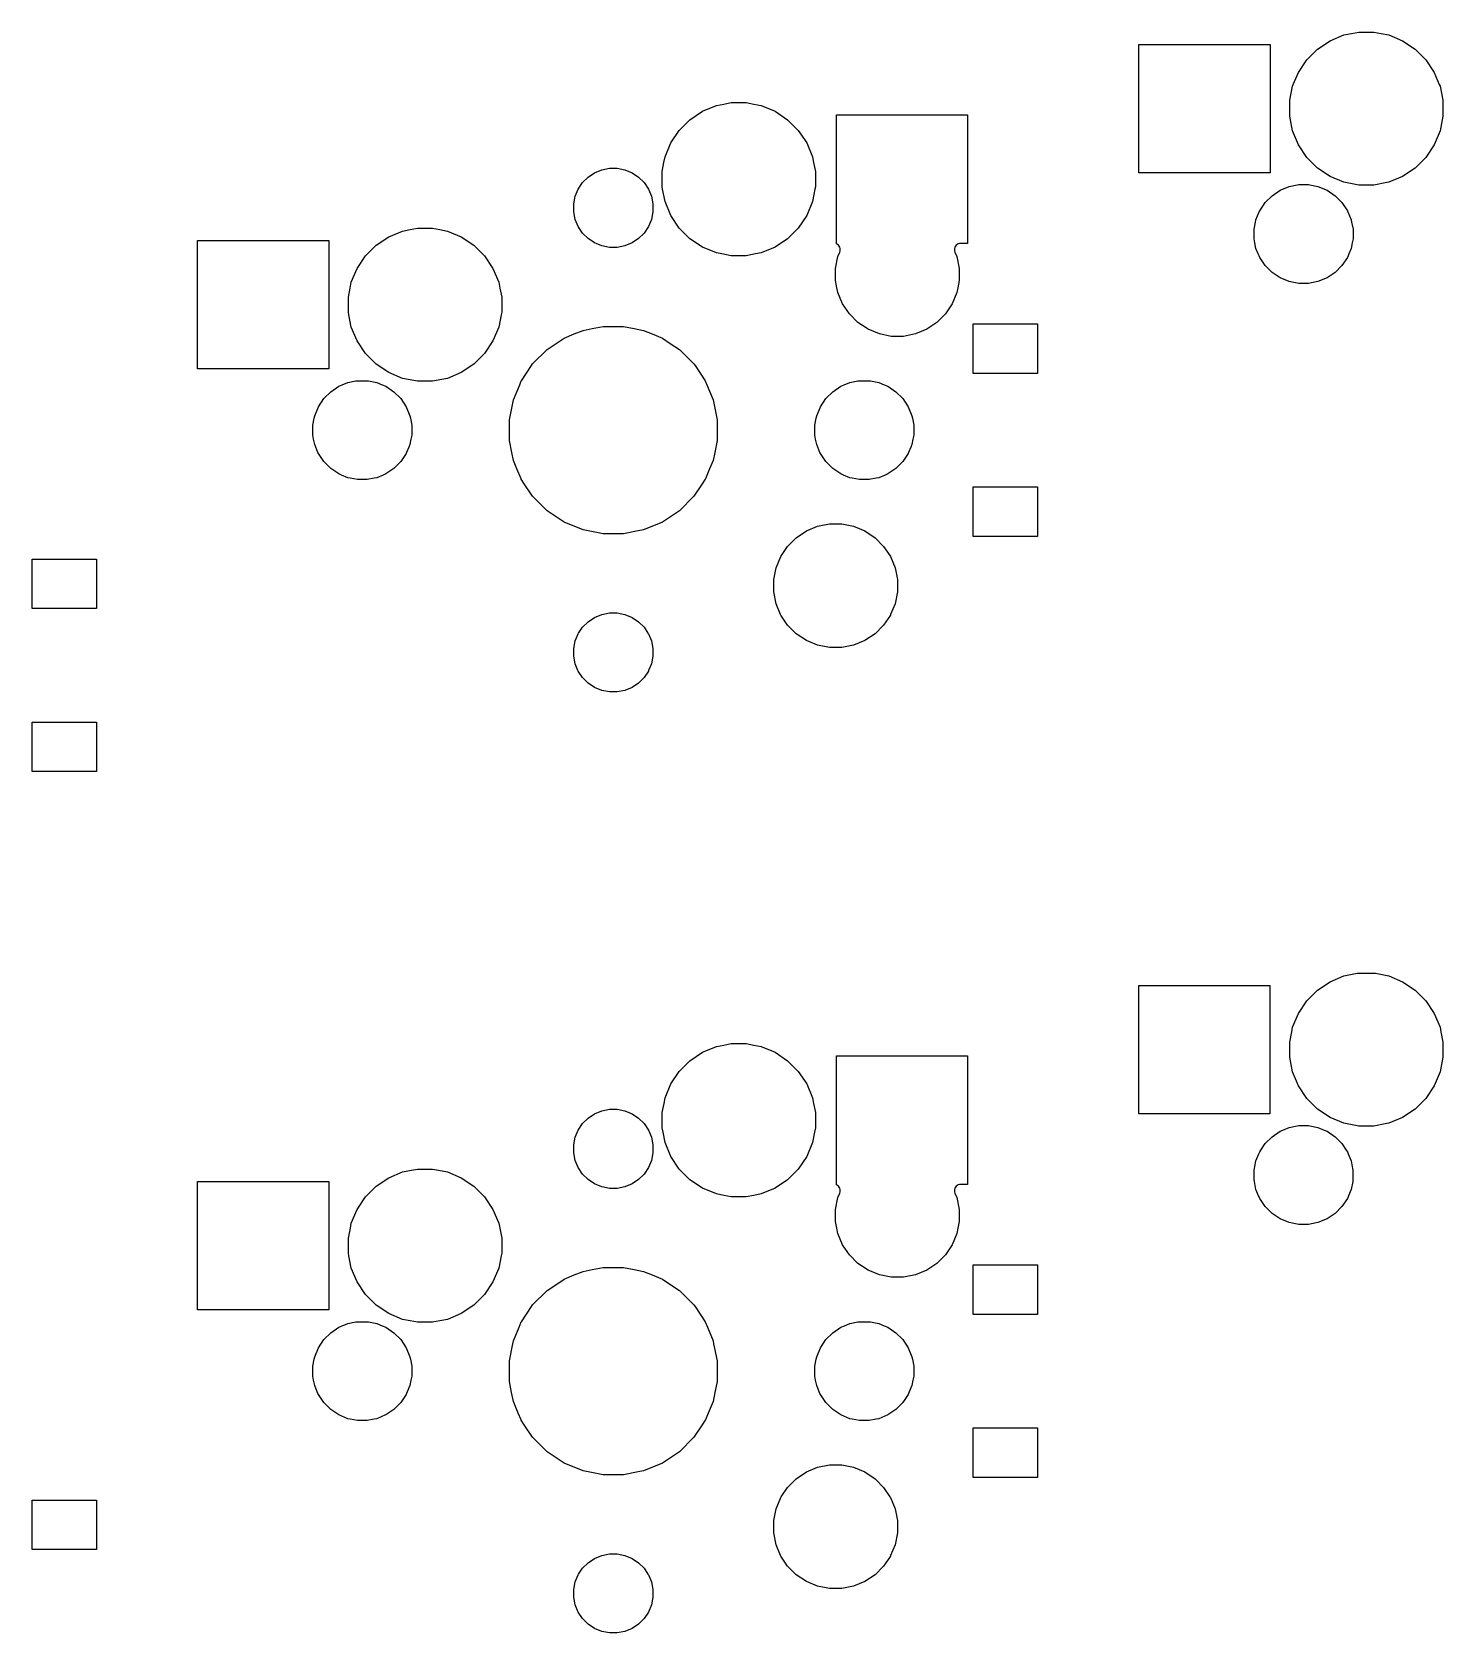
# Model space of a CAD drawing. Extents: x 52 to 337, y -159 to -34.
# Drawn here: x 231.12 to 259.68, y -70.39 to -37.98 of the extents above; entities that cross this region are included whole.
import ezdxf

# ---------------------------------------------------------------- set-up
doc = ezdxf.new("R2010")
doc.units = 0
doc.layers.add('BLACK', color=7, linetype='CONTINUOUS')

msp = doc.modelspace()

# ---------------------------------------------------------------- linework, layer by layer
at = {"layer": 'BLACK', "linetype": 'CONTINUOUS'}
for p, q in [((253.527, -40.8297), (253.527, -38.2278)), ((253.527, -38.2278), (256.179, -38.2278)), ((256.179, -38.2278), (256.179, -40.8297)), ((257.139, -38.324), (257.393, -38.1543)), ((257.393, -38.1543), (257.675, -38.0374)), ((257.675, -38.0374), (257.825, -38.0076)), ((257.825, -38.0076), (257.975, -37.9778)), ((257.975, -37.9778), (258.28, -37.9778)), ((258.28, -37.9778), (258.43, -38.0076)), ((258.43, -38.0076), (258.58, -38.0374)), ((258.58, -38.0374), (258.862, -38.1543)), ((258.862, -38.1543), (259.116, -38.324)), ((256.753, -38.7941), (256.923, -38.54)), ((256.923, -38.54), (257.139, -38.324)), ((259.116, -38.324), (259.332, -38.54)), ((259.332, -38.54), (259.502, -38.7941)), ((256.65, -39.042), (256.753, -38.7941)), ((259.502, -38.7941), (259.605, -39.042)), ((256.58, -39.3595), (256.636, -39.0763)), ((256.636, -39.0763), (256.65, -39.042)), ((259.605, -39.042), (259.619, -39.0763)), ((259.619, -39.0763), (259.675, -39.3595)), ((244.693, -39.583), (244.975, -39.4661)), ((244.975, -39.4661), (245.125, -39.4363)), ((245.125, -39.4363), (245.275, -39.4065)), ((245.275, -39.4065), (245.58, -39.4065)), ((245.58, -39.4065), (245.73, -39.4363)), ((245.73, -39.4363), (245.88, -39.4661)), ((245.88, -39.4661), (246.162, -39.583)), ((256.577, -39.376), (256.58, -39.3595)), ((256.577, -39.6815), (256.577, -39.376)), ((259.675, -39.3595), (259.679, -39.376)), ((259.679, -39.376), (259.679, -39.6815)), ((244.223, -39.9688), (244.439, -39.7528)), ((244.439, -39.7528), (244.693, -39.583)), ((246.162, -39.583), (246.416, -39.7528)), ((246.416, -39.7528), (246.632, -39.9688)), ((247.403, -42.2676), (247.403, -39.6565)), ((247.403, -39.6565), (250.055, -39.6565)), ((250.055, -39.6565), (250.055, -42.2585)), ((256.636, -39.9812), (256.577, -39.6815)), ((259.679, -39.6815), (259.619, -39.9812)), ((244.053, -40.2228), (244.223, -39.9688)), ((246.632, -39.9688), (246.802, -40.2228)), ((256.753, -40.2634), (256.636, -39.9812)), ((259.619, -39.9812), (259.502, -40.2634)), ((243.913, -40.6205), (243.936, -40.5051)), ((243.936, -40.5051), (244.053, -40.2228)), ((246.802, -40.2228), (246.919, -40.5051)), ((246.919, -40.5051), (246.942, -40.6205)), ((256.923, -40.5175), (256.753, -40.2634)), ((259.502, -40.2634), (259.332, -40.5175)), ((242.377, -40.9153), (242.508, -40.8277)), ((242.508, -40.8277), (242.654, -40.7673)), ((242.508, -40.8277), (242.508, -40.8277)), ((242.654, -40.7673), (242.809, -40.7365)), ((242.809, -40.7365), (242.966, -40.7365)), ((242.966, -40.7365), (243.121, -40.7673)), ((243.121, -40.7673), (243.267, -40.8277)), ((243.267, -40.8277), (243.267, -40.8277)), ((243.267, -40.8277), (243.398, -40.9153)), ((243.876, -40.8047), (243.913, -40.6205)), ((243.876, -41.1103), (243.876, -40.8047)), ((246.942, -40.6205), (246.978, -40.8047)), ((246.978, -40.8047), (246.978, -41.1103)), ((256.179, -40.8297), (253.527, -40.8297)), ((257.139, -40.7335), (256.923, -40.5175)), ((257.393, -40.9032), (257.139, -40.7335)), ((259.116, -40.7335), (258.862, -40.9032)), ((259.332, -40.5175), (259.116, -40.7335)), ((242.117, -41.3039), (242.178, -41.1581)), ((242.178, -41.1581), (242.265, -41.0269)), ((242.178, -41.1581), (242.178, -41.1581)), ((242.265, -41.0269), (242.377, -40.9153)), ((243.398, -40.9153), (243.51, -41.0269)), ((243.51, -41.0269), (243.597, -41.1581)), ((243.597, -41.1581), (243.597, -41.1581)), ((243.597, -41.1581), (243.658, -41.3039)), ((243.886, -41.1581), (243.876, -41.1103)), ((243.936, -41.4099), (243.886, -41.1581)), ((246.969, -41.1581), (246.919, -41.4099)), ((246.978, -41.1103), (246.969, -41.1581)), ((256.383, -41.1817), (256.566, -41.1062)), ((256.566, -41.1062), (256.73, -41.0736)), ((256.73, -41.0736), (256.759, -41.0677)), ((256.759, -41.0677), (256.956, -41.0677)), ((256.956, -41.0677), (256.985, -41.0736)), ((256.985, -41.0736), (257.149, -41.1062)), ((257.149, -41.1062), (257.332, -41.1817)), ((257.675, -41.0201), (257.393, -40.9032)), ((257.709, -41.0269), (257.675, -41.0201)), ((257.975, -41.0797), (257.709, -41.0269)), ((258.28, -41.0797), (257.975, -41.0797)), ((258.546, -41.0269), (258.28, -41.0797)), ((258.58, -41.0201), (258.546, -41.0269)), ((258.862, -40.9032), (258.58, -41.0201)), ((242.087, -41.4586), (242.117, -41.3039)), ((242.087, -41.6164), (242.087, -41.4586)), ((243.658, -41.3039), (243.688, -41.4586)), ((243.688, -41.4586), (243.688, -41.6164)), ((244.053, -41.6922), (243.936, -41.4099)), ((246.919, -41.4099), (246.802, -41.6922)), ((255.97, -41.5946), (256.08, -41.4306)), ((256.08, -41.4306), (256.219, -41.2912)), ((256.219, -41.2912), (256.383, -41.1817)), ((257.332, -41.1817), (257.496, -41.2912)), ((257.496, -41.2912), (257.635, -41.4306)), ((257.635, -41.4306), (257.745, -41.5946)), ((242.117, -41.7711), (242.087, -41.6164)), ((242.178, -41.9169), (242.117, -41.7711)), ((243.658, -41.7711), (243.597, -41.9169)), ((243.688, -41.6164), (243.658, -41.7711)), ((244.223, -41.9462), (244.053, -41.6922)), ((246.802, -41.6922), (246.632, -41.9462)), ((255.884, -41.8296), (255.895, -41.7768)), ((255.895, -41.7768), (255.961, -41.6164)), ((255.961, -41.6164), (255.97, -41.5946)), ((255.97, -41.5946), (255.97, -41.5946)), ((257.745, -41.5946), (257.745, -41.5946)), ((257.745, -41.5946), (257.754, -41.6164)), ((257.754, -41.6164), (257.82, -41.7768)), ((257.82, -41.7768), (257.831, -41.8296)), ((238.089, -42.2928), (238.343, -42.123)), ((238.343, -42.123), (238.625, -42.0061)), ((238.625, -42.0061), (238.775, -41.9763)), ((238.775, -41.9763), (238.925, -41.9465)), ((238.925, -41.9465), (239.23, -41.9465)), ((239.23, -41.9465), (239.38, -41.9763)), ((239.38, -41.9763), (239.53, -42.0061)), ((239.53, -42.0061), (239.812, -42.123)), ((239.812, -42.123), (240.066, -42.2928)), ((242.265, -42.0481), (242.178, -41.9169)), ((242.178, -41.9169), (242.178, -41.9169)), ((242.377, -42.1597), (242.265, -42.0481)), ((243.51, -42.0481), (243.398, -42.1597)), ((243.597, -41.9169), (243.51, -42.0481)), ((243.597, -41.9169), (243.597, -41.9169)), ((244.439, -42.1622), (244.223, -41.9462)), ((246.632, -41.9462), (246.416, -42.1622)), ((255.857, -41.9702), (255.884, -41.8296)), ((255.857, -42.1673), (255.857, -41.9702)), ((257.831, -41.8296), (257.859, -41.9702)), ((257.859, -41.9702), (257.859, -42.1673)), ((234.476, -44.7985), (234.476, -42.1965)), ((234.476, -42.1965), (237.129, -42.1965)), ((237.129, -42.1965), (237.129, -44.7985)), ((237.873, -42.5088), (238.089, -42.2928)), ((240.066, -42.2928), (240.282, -42.5088)), ((242.508, -42.2473), (242.377, -42.1597)), ((242.654, -42.3077), (242.508, -42.2473)), ((242.508, -42.2473), (242.508, -42.2473)), ((242.508, -42.2473), (242.508, -42.2473)), ((242.809, -42.3385), (242.654, -42.3077)), ((242.966, -42.3385), (242.809, -42.3385)), ((243.121, -42.3077), (242.966, -42.3385)), ((243.267, -42.2473), (243.121, -42.3077)), ((243.398, -42.1597), (243.267, -42.2473)), ((243.267, -42.2473), (243.267, -42.2473)), ((243.267, -42.2473), (243.267, -42.2473)), ((244.693, -42.332), (244.439, -42.1622)), ((244.975, -42.4489), (244.693, -42.332)), ((245.087, -42.4712), (244.975, -42.4489)), ((245.88, -42.4489), (245.768, -42.4712)), ((246.162, -42.332), (245.88, -42.4489)), ((246.416, -42.1622), (246.162, -42.332)), ((247.405, -42.268), (247.403, -42.2676)), ((247.426, -42.2796), (247.405, -42.268)), ((247.445, -42.2951), (247.426, -42.2796)), ((247.435, -42.5226), (247.472, -42.4313)), ((247.461, -42.3141), (247.445, -42.2951)), ((247.472, -42.3357), (247.461, -42.3141)), ((247.479, -42.3591), (247.472, -42.3357)), ((247.472, -42.4313), (247.479, -42.4079)), ((247.482, -42.3835), (247.479, -42.3591)), ((247.479, -42.4079), (247.482, -42.3835)), ((249.796, -42.3591), (249.793, -42.3835)), ((249.793, -42.3835), (249.796, -42.4079)), ((249.803, -42.3357), (249.796, -42.3591)), ((249.796, -42.4079), (249.803, -42.4313)), ((249.814, -42.3141), (249.803, -42.3357)), ((249.803, -42.4313), (249.84, -42.5226)), ((249.83, -42.2951), (249.814, -42.3141)), ((249.849, -42.2796), (249.83, -42.2951)), ((249.87, -42.268), (249.849, -42.2796)), ((249.894, -42.2609), (249.87, -42.268)), ((249.918, -42.2585), (249.894, -42.2609)), ((250.055, -42.2585), (249.918, -42.2585)), ((255.872, -42.2473), (255.857, -42.1673)), ((255.895, -42.3607), (255.872, -42.2473)), ((255.941, -42.4712), (255.895, -42.3607)), ((257.82, -42.3607), (257.774, -42.4712)), ((257.843, -42.2473), (257.82, -42.3607)), ((257.859, -42.1673), (257.843, -42.2473)), ((237.586, -43.0451), (237.703, -42.7628)), ((237.703, -42.7628), (237.873, -42.5088)), ((240.282, -42.5088), (240.452, -42.7628)), ((240.452, -42.7628), (240.569, -43.0451)), ((245.275, -42.5085), (245.087, -42.4712)), ((245.58, -42.5085), (245.275, -42.5085)), ((245.768, -42.4712), (245.58, -42.5085)), ((247.386, -42.7643), (247.435, -42.5226)), ((247.386, -43.0107), (247.386, -42.7643)), ((249.84, -42.5226), (249.888, -42.7643)), ((249.888, -42.7643), (249.888, -43.0107)), ((255.956, -42.5088), (255.941, -42.4712)), ((255.97, -42.5429), (255.956, -42.5088)), ((256.08, -42.7068), (255.97, -42.5429)), ((256.219, -42.8463), (256.08, -42.7068)), ((257.635, -42.7068), (257.496, -42.8463)), ((257.745, -42.5429), (257.635, -42.7068)), ((257.759, -42.5088), (257.745, -42.5429)), ((257.774, -42.4712), (257.759, -42.5088)), ((237.563, -43.1605), (237.586, -43.0451)), ((240.569, -43.0451), (240.592, -43.1605)), ((247.415, -43.1536), (247.386, -43.0107)), ((249.888, -43.0107), (249.86, -43.1536)), ((256.383, -42.9558), (256.219, -42.8463)), ((256.566, -43.0313), (256.383, -42.9558)), ((256.662, -43.0505), (256.566, -43.0313)), ((256.759, -43.0697), (256.662, -43.0505)), ((256.956, -43.0697), (256.759, -43.0697)), ((257.053, -43.0505), (256.956, -43.0697)), ((257.149, -43.0313), (257.053, -43.0505)), ((257.332, -42.9558), (257.149, -43.0313)), ((257.496, -42.8463), (257.332, -42.9558)), ((237.526, -43.3447), (237.563, -43.1605)), ((237.526, -43.6503), (237.526, -43.3447)), ((240.592, -43.1605), (240.629, -43.3447)), ((240.629, -43.3447), (240.629, -43.6503)), ((247.435, -43.2524), (247.415, -43.1536)), ((247.529, -43.4801), (247.435, -43.2524)), ((249.84, -43.2524), (249.746, -43.4801)), ((249.86, -43.1536), (249.84, -43.2524)), ((237.537, -43.7007), (237.526, -43.6503)), ((237.586, -43.9499), (237.537, -43.7007)), ((240.618, -43.7007), (240.569, -43.9499)), ((240.629, -43.6503), (240.618, -43.7007)), ((247.666, -43.685), (247.529, -43.4801)), ((247.84, -43.8592), (247.666, -43.685)), ((249.609, -43.685), (249.435, -43.8592)), ((249.746, -43.4801), (249.609, -43.685)), ((237.703, -44.2322), (237.586, -43.9499)), ((240.569, -43.9499), (240.452, -44.2322)), ((242.098, -44.0904), (242.275, -44.0172)), ((242.275, -44.0172), (242.463, -43.9797)), ((242.463, -43.9797), (242.681, -43.9365)), ((242.681, -43.9365), (243.094, -43.9365)), ((243.094, -43.9365), (243.312, -43.9797)), ((243.312, -43.9797), (243.5, -44.0172)), ((243.5, -44.0172), (243.677, -44.0904)), ((248.045, -43.9961), (247.84, -43.8592)), ((248.273, -44.0904), (248.045, -43.9961)), ((248.045, -43.9961), (248.045, -43.9961)), ((248.045, -43.9961), (248.045, -43.9961)), ((249.23, -43.9961), (249.002, -44.0904)), ((249.435, -43.8592), (249.23, -43.9961)), ((249.23, -43.9961), (249.23, -43.9961)), ((249.23, -43.9961), (249.23, -43.9961)), ((250.174, -44.8885), (250.174, -43.8865)), ((250.174, -43.8865), (251.476, -43.8865)), ((251.476, -43.8865), (251.476, -44.8885)), ((237.873, -44.4862), (237.703, -44.2322)), ((240.452, -44.2322), (240.282, -44.4862)), ((241.548, -44.4055), (241.735, -44.2807)), ((241.735, -44.2807), (241.892, -44.1756)), ((241.892, -44.1756), (242.098, -44.0904)), ((241.892, -44.1756), (241.892, -44.1756)), ((243.677, -44.0904), (243.883, -44.1756)), ((243.883, -44.1756), (243.883, -44.1756)), ((243.883, -44.1756), (244.04, -44.2807)), ((244.04, -44.2807), (244.227, -44.4055)), ((248.514, -44.1385), (248.273, -44.0904)), ((248.761, -44.1385), (248.514, -44.1385)), ((249.002, -44.0904), (248.761, -44.1385)), ((238.089, -44.7022), (237.873, -44.4862)), ((238.343, -44.872), (238.089, -44.7022)), ((240.066, -44.7022), (239.812, -44.872)), ((240.282, -44.4862), (240.066, -44.7022)), ((241.233, -44.7313), (241.256, -44.6982)), ((241.256, -44.6982), (241.548, -44.4055)), ((244.227, -44.4055), (244.519, -44.6982)), ((244.519, -44.6982), (244.542, -44.7313)), ((237.129, -44.7985), (234.476, -44.7985)), ((237.516, -45.075), (237.68, -45.0423)), ((237.68, -45.0423), (237.709, -45.0365)), ((237.709, -45.0365), (237.906, -45.0365)), ((237.906, -45.0365), (237.935, -45.0423)), ((237.935, -45.0423), (238.099, -45.075)), ((238.625, -44.9889), (238.343, -44.872)), ((238.737, -45.0112), (238.625, -44.9889)), ((238.925, -45.0485), (238.737, -45.0112)), ((239.23, -45.0485), (238.925, -45.0485)), ((239.418, -45.0112), (239.23, -45.0485)), ((239.53, -44.9889), (239.418, -45.0112)), ((239.812, -44.872), (239.53, -44.9889)), ((240.993, -45.1212), (241.026, -45.0423)), ((241.026, -45.0423), (241.029, -45.0365)), ((241.029, -45.0365), (241.233, -44.7313)), ((244.542, -44.7313), (244.746, -45.0365)), ((244.746, -45.0365), (244.749, -45.0423)), ((244.749, -45.0423), (244.782, -45.1212)), ((247.676, -45.075), (247.84, -45.0423)), ((247.84, -45.0423), (247.869, -45.0365)), ((247.869, -45.0365), (248.066, -45.0365)), ((248.066, -45.0365), (248.095, -45.0423)), ((248.095, -45.0423), (248.259, -45.075)), ((251.476, -44.8885), (250.174, -44.8885)), ((237.03, -45.3994), (237.169, -45.26)), ((237.169, -45.26), (237.333, -45.1504)), ((237.333, -45.1504), (237.403, -45.1215)), ((237.333, -45.1504), (237.333, -45.1504)), ((237.403, -45.1215), (237.516, -45.075)), ((238.099, -45.075), (238.212, -45.1215)), ((238.212, -45.1215), (238.282, -45.1504)), ((238.282, -45.1504), (238.282, -45.1504)), ((238.282, -45.1504), (238.446, -45.26)), ((238.446, -45.26), (238.585, -45.3994)), ((240.867, -45.4247), (240.993, -45.1212)), ((244.782, -45.1212), (244.908, -45.4247)), ((247.19, -45.3994), (247.329, -45.26)), ((247.329, -45.26), (247.493, -45.1504)), ((247.493, -45.1504), (247.563, -45.1215)), ((247.493, -45.1504), (247.493, -45.1504)), ((247.563, -45.1215), (247.676, -45.075)), ((248.259, -45.075), (248.372, -45.1215)), ((248.372, -45.1215), (248.442, -45.1504)), ((248.442, -45.1504), (248.442, -45.1504)), ((248.442, -45.1504), (248.606, -45.26)), ((248.606, -45.26), (248.745, -45.3994)), ((236.845, -45.7455), (236.919, -45.5672)), ((236.919, -45.5672), (236.92, -45.5634)), ((236.92, -45.5633), (237.03, -45.3994)), ((236.92, -45.5634), (236.92, -45.5633)), ((238.585, -45.3994), (238.695, -45.5633)), ((238.695, -45.5633), (238.695, -45.5634)), ((238.695, -45.5634), (238.696, -45.5672)), ((238.696, -45.5672), (238.77, -45.7455)), ((240.786, -45.8306), (240.861, -45.4546)), ((240.861, -45.4546), (240.867, -45.4247)), ((244.908, -45.4247), (244.914, -45.4546)), ((244.914, -45.4546), (244.988, -45.8306)), ((247.005, -45.7455), (247.079, -45.5672)), ((247.079, -45.5672), (247.08, -45.5634)), ((247.08, -45.5633), (247.19, -45.3994)), ((247.08, -45.5634), (247.08, -45.5633)), ((248.745, -45.3994), (248.855, -45.5633)), ((248.855, -45.5633), (248.855, -45.5634)), ((248.855, -45.5634), (248.856, -45.5672)), ((248.856, -45.5672), (248.93, -45.7455)), ((236.806, -45.9389), (236.834, -45.7985)), ((236.806, -46.1361), (236.806, -45.9389)), ((236.834, -45.7985), (236.845, -45.7455)), ((238.77, -45.7455), (238.781, -45.7985)), ((238.781, -45.7985), (238.808, -45.9389)), ((238.808, -45.9389), (238.808, -46.1361)), ((240.786, -46.2444), (240.786, -45.8306)), ((244.988, -45.8306), (244.988, -46.2444)), ((246.966, -45.9389), (246.994, -45.7985)), ((246.966, -46.1361), (246.966, -45.9389)), ((246.994, -45.7985), (247.005, -45.7455)), ((248.93, -45.7455), (248.941, -45.7985)), ((248.941, -45.7985), (248.968, -45.9389)), ((248.968, -45.9389), (248.968, -46.1361)), ((236.823, -46.2201), (236.806, -46.1361)), ((236.845, -46.3295), (236.823, -46.2201)), ((236.865, -46.3789), (236.845, -46.3295)), ((238.77, -46.3295), (238.75, -46.3789)), ((238.792, -46.2201), (238.77, -46.3295)), ((238.808, -46.1361), (238.792, -46.2201)), ((240.835, -46.4899), (240.786, -46.2444)), ((244.988, -46.2444), (244.94, -46.4899)), ((246.983, -46.2201), (246.966, -46.1361)), ((247.005, -46.3295), (246.983, -46.2201)), ((247.025, -46.3789), (247.005, -46.3295)), ((248.93, -46.3295), (248.91, -46.3789)), ((248.952, -46.2201), (248.93, -46.3295)), ((248.968, -46.1361), (248.952, -46.2201)), ((236.911, -46.4899), (236.865, -46.3789)), ((236.92, -46.5117), (236.911, -46.4899)), ((237.03, -46.6756), (236.92, -46.5117)), ((238.695, -46.5117), (238.585, -46.6756)), ((238.704, -46.4899), (238.695, -46.5117)), ((238.75, -46.3789), (238.704, -46.4899)), ((240.867, -46.6503), (240.835, -46.4899)), ((240.938, -46.8207), (240.867, -46.6503)), ((244.908, -46.6503), (244.837, -46.8207)), ((244.94, -46.4899), (244.908, -46.6503)), ((247.071, -46.4899), (247.025, -46.3789)), ((247.08, -46.5117), (247.071, -46.4899)), ((247.19, -46.6756), (247.08, -46.5117)), ((248.855, -46.5117), (248.745, -46.6756)), ((248.864, -46.4899), (248.855, -46.5117)), ((248.91, -46.3789), (248.864, -46.4899)), ((237.169, -46.815), (237.03, -46.6756)), ((237.333, -46.9246), (237.169, -46.815)), ((237.387, -46.9467), (237.333, -46.9246)), ((237.333, -46.9246), (237.333, -46.9246)), ((237.333, -46.9246), (237.333, -46.9246)), ((237.516, -47), (237.387, -46.9467)), ((238.228, -46.9467), (238.099, -47)), ((238.282, -46.9246), (238.228, -46.9467)), ((238.446, -46.815), (238.282, -46.9246)), ((238.282, -46.9246), (238.282, -46.9246)), ((238.282, -46.9246), (238.282, -46.9246)), ((238.585, -46.6756), (238.446, -46.815)), ((241.021, -47.021), (240.938, -46.8207)), ((244.837, -46.8207), (244.754, -47.021)), ((247.329, -46.815), (247.19, -46.6756)), ((247.493, -46.9246), (247.329, -46.815)), ((247.547, -46.9467), (247.493, -46.9246)), ((247.493, -46.9246), (247.493, -46.9246)), ((247.493, -46.9246), (247.493, -46.9246)), ((247.676, -47), (247.547, -46.9467)), ((248.388, -46.9467), (248.259, -47)), ((248.442, -46.9246), (248.388, -46.9467)), ((248.606, -46.815), (248.442, -46.9246)), ((248.442, -46.9246), (248.442, -46.9246)), ((248.442, -46.9246), (248.442, -46.9246)), ((248.745, -46.6756), (248.606, -46.815)), ((237.565, -47.0098), (237.516, -47)), ((237.709, -47.0385), (237.565, -47.0098)), ((237.906, -47.0385), (237.709, -47.0385)), ((238.05, -47.0098), (237.906, -47.0385)), ((238.099, -47), (238.05, -47.0098)), ((241.026, -47.0327), (241.021, -47.021)), ((241.087, -47.1249), (241.026, -47.0327)), ((241.256, -47.3768), (241.087, -47.1249)), ((244.688, -47.1249), (244.519, -47.3768)), ((244.749, -47.0327), (244.688, -47.1249)), ((244.754, -47.021), (244.749, -47.0327)), ((247.725, -47.0098), (247.676, -47)), ((247.869, -47.0385), (247.725, -47.0098)), ((248.066, -47.0385), (247.869, -47.0385)), ((248.21, -47.0098), (248.066, -47.0385)), ((248.259, -47), (248.21, -47.0098)), ((250.174, -48.1885), (250.174, -47.1865)), ((250.174, -47.1865), (251.476, -47.1865)), ((251.476, -47.1865), (251.476, -48.1885)), ((241.548, -47.6695), (241.256, -47.3768)), ((244.519, -47.3768), (244.227, -47.6695)), ((241.609, -47.7099), (241.548, -47.6695)), ((241.892, -47.8994), (241.609, -47.7099)), ((242.275, -48.0578), (241.892, -47.8994)), ((243.883, -47.8994), (243.5, -48.0578)), ((244.166, -47.7099), (243.883, -47.8994)), ((244.227, -47.6695), (244.166, -47.7099)), ((247.023, -47.9846), (247.264, -47.9365)), ((247.264, -47.9365), (247.511, -47.9365)), ((247.511, -47.9365), (247.752, -47.9846)), ((242.381, -48.0789), (242.275, -48.0578)), ((242.681, -48.1385), (242.381, -48.0789)), ((243.094, -48.1385), (242.681, -48.1385)), ((243.394, -48.0789), (243.094, -48.1385)), ((243.5, -48.0578), (243.394, -48.0789)), ((246.416, -48.39), (246.59, -48.2158)), ((246.59, -48.2158), (246.795, -48.0789)), ((246.795, -48.0789), (247.023, -47.9846)), ((246.795, -48.0789), (246.795, -48.0789)), ((247.752, -47.9846), (247.98, -48.0789)), ((247.98, -48.0789), (247.98, -48.0789)), ((247.98, -48.0789), (248.185, -48.2158)), ((248.185, -48.2158), (248.359, -48.39)), ((251.476, -48.1885), (250.174, -48.1885)), ((246.185, -48.8226), (246.279, -48.5949)), ((246.279, -48.5949), (246.293, -48.5744)), ((246.293, -48.5744), (246.416, -48.39)), ((248.359, -48.39), (248.482, -48.5744)), ((248.482, -48.5744), (248.496, -48.5949)), ((248.496, -48.5949), (248.59, -48.8226)), ((231.124, -49.651), (231.124, -48.649)), ((231.124, -48.649), (232.426, -48.649)), ((232.426, -48.649), (232.426, -49.651)), ((246.136, -49.0643), (246.185, -48.8226)), ((248.59, -48.8226), (248.638, -49.0643)), ((246.136, -49.3107), (246.136, -49.0643)), ((248.638, -49.0643), (248.638, -49.3107)), ((246.185, -49.5524), (246.136, -49.3107)), ((246.274, -49.7673), (246.185, -49.5524)), ((248.59, -49.5524), (248.501, -49.7673)), ((248.638, -49.3107), (248.59, -49.5524)), ((232.426, -49.651), (231.124, -49.651)), ((242.377, -49.9153), (242.508, -49.8277)), ((242.508, -49.8277), (242.654, -49.7673)), ((242.508, -49.8277), (242.508, -49.8277)), ((242.654, -49.7673), (242.809, -49.7365)), ((242.809, -49.7365), (242.966, -49.7365)), ((242.966, -49.7365), (243.121, -49.7673)), ((243.121, -49.7673), (243.267, -49.8277)), ((243.267, -49.8277), (243.267, -49.8277)), ((243.267, -49.8277), (243.398, -49.9153)), ((246.279, -49.7801), (246.274, -49.7673)), ((246.416, -49.985), (246.279, -49.7801)), ((248.496, -49.7801), (248.359, -49.985)), ((248.501, -49.7673), (248.496, -49.7801)), ((242.117, -50.3039), (242.178, -50.1581)), ((242.178, -50.1581), (242.185, -50.1476)), ((242.185, -50.1476), (242.265, -50.0269)), ((242.265, -50.0269), (242.377, -49.9153)), ((243.398, -49.9153), (243.51, -50.0269)), ((243.51, -50.0269), (243.59, -50.1476)), ((243.59, -50.1476), (243.597, -50.1581)), ((243.597, -50.1581), (243.658, -50.3039)), ((246.59, -50.1592), (246.416, -49.985)), ((246.795, -50.2961), (246.59, -50.1592)), ((248.185, -50.1592), (247.98, -50.2961)), ((248.359, -49.985), (248.185, -50.1592)), ((242.087, -50.4586), (242.117, -50.3039)), ((242.087, -50.6164), (242.087, -50.4586)), ((243.658, -50.3039), (243.688, -50.4586)), ((243.688, -50.4586), (243.688, -50.6164)), ((247.023, -50.3904), (246.795, -50.2961)), ((246.795, -50.2961), (246.795, -50.2961)), ((246.795, -50.2961), (246.795, -50.2961)), ((247.264, -50.4385), (247.023, -50.3904)), ((247.511, -50.4385), (247.264, -50.4385)), ((247.752, -50.3904), (247.511, -50.4385)), ((247.98, -50.2961), (247.752, -50.3904)), ((247.98, -50.2961), (247.98, -50.2961)), ((247.98, -50.2961), (247.98, -50.2961)), ((242.117, -50.7711), (242.087, -50.6164)), ((242.172, -50.9028), (242.117, -50.7711)), ((243.658, -50.7711), (243.603, -50.9028)), ((243.688, -50.6164), (243.658, -50.7711)), ((242.178, -50.9169), (242.172, -50.9028)), ((242.265, -51.0481), (242.178, -50.9169)), ((242.377, -51.1597), (242.265, -51.0481)), ((242.508, -51.2473), (242.377, -51.1597)), ((243.398, -51.1597), (243.267, -51.2473)), ((243.51, -51.0481), (243.398, -51.1597)), ((243.597, -50.9169), (243.51, -51.0481)), ((243.603, -50.9028), (243.597, -50.9169)), ((242.654, -51.3077), (242.508, -51.2473)), ((242.508, -51.2473), (242.508, -51.2473)), ((242.508, -51.2473), (242.508, -51.2473)), ((242.809, -51.3385), (242.654, -51.3077)), ((242.966, -51.3385), (242.809, -51.3385)), ((243.121, -51.3077), (242.966, -51.3385)), ((243.267, -51.2473), (243.121, -51.3077)), ((243.267, -51.2473), (243.267, -51.2473)), ((243.267, -51.2473), (243.267, -51.2473)), ((231.124, -52.951), (231.124, -51.949)), ((231.124, -51.949), (232.426, -51.949)), ((232.426, -51.949), (232.426, -52.951)), ((232.426, -52.951), (231.124, -52.951)), ((257.675, -57.0874), (257.944, -57.0339)), ((257.944, -57.0339), (257.975, -57.0278)), ((257.975, -57.0278), (258.28, -57.0278)), ((258.28, -57.0278), (258.311, -57.0339)), ((258.311, -57.0339), (258.58, -57.0874)), ((253.526, -59.8798), (253.526, -57.2778)), ((253.526, -57.2778), (256.178, -57.2778)), ((256.178, -57.2778), (256.178, -59.8798)), ((257.139, -57.374), (257.393, -57.2043)), ((257.393, -57.2043), (257.675, -57.0874)), ((258.58, -57.0874), (258.862, -57.2043)), ((258.862, -57.2043), (259.116, -57.374)), ((256.753, -57.8441), (256.923, -57.59)), ((256.923, -57.59), (257.139, -57.374)), ((259.116, -57.374), (259.332, -57.59)), ((259.332, -57.59), (259.502, -57.8441)), ((256.636, -58.1263), (256.753, -57.8441)), ((259.502, -57.8441), (259.619, -58.1263)), ((256.577, -58.426), (256.618, -58.2162)), ((256.618, -58.2162), (256.636, -58.1263)), ((259.619, -58.1263), (259.637, -58.2162)), ((259.637, -58.2162), (259.678, -58.426)), ((244.439, -58.8028), (244.693, -58.633)), ((244.693, -58.633), (244.975, -58.5161)), ((244.975, -58.5161), (245.125, -58.4863)), ((245.125, -58.4863), (245.275, -58.4565)), ((245.275, -58.4565), (245.58, -58.4565)), ((245.58, -58.4565), (245.73, -58.4863)), ((245.73, -58.4863), (245.88, -58.5161)), ((245.88, -58.5161), (246.162, -58.633)), ((246.162, -58.633), (246.416, -58.8028)), ((256.577, -58.7315), (256.577, -58.426)), ((259.678, -58.426), (259.678, -58.7315)), ((244.223, -59.0188), (244.439, -58.8028)), ((246.416, -58.8028), (246.632, -59.0188)), ((247.403, -61.3176), (247.403, -58.7065)), ((247.403, -58.7065), (250.055, -58.7065)), ((250.055, -58.7065), (250.055, -61.3085)), ((256.591, -58.8028), (256.577, -58.7315)), ((256.636, -59.0312), (256.591, -58.8028)), ((259.664, -58.8028), (259.619, -59.0312)), ((259.678, -58.7315), (259.664, -58.8028)), ((243.936, -59.5551), (244.053, -59.2728)), ((244.053, -59.2728), (244.223, -59.0188)), ((246.632, -59.0188), (246.802, -59.2728)), ((246.802, -59.2728), (246.919, -59.5551)), ((256.753, -59.3134), (256.636, -59.0312)), ((259.619, -59.0312), (259.502, -59.3134)), ((243.914, -59.6684), (243.936, -59.5551)), ((246.919, -59.5551), (246.941, -59.6684)), ((256.923, -59.5675), (256.753, -59.3134)), ((257.139, -59.7835), (256.923, -59.5675)), ((259.332, -59.5675), (259.116, -59.7835)), ((259.502, -59.3134), (259.332, -59.5675)), ((242.377, -59.9653), (242.508, -59.8777)), ((242.508, -59.8777), (242.654, -59.8173)), ((242.508, -59.8777), (242.508, -59.8777)), ((242.654, -59.8173), (242.809, -59.7865)), ((242.809, -59.7865), (242.966, -59.7865)), ((242.966, -59.7865), (243.121, -59.8173)), ((243.121, -59.8173), (243.267, -59.8777)), ((243.267, -59.8777), (243.267, -59.8777)), ((243.267, -59.8777), (243.398, -59.9653)), ((243.876, -59.8547), (243.914, -59.6684)), ((243.876, -60.1603), (243.876, -59.8547)), ((246.941, -59.6684), (246.978, -59.8547)), ((246.978, -59.8547), (246.978, -60.1603)), ((256.178, -59.8798), (253.526, -59.8798)), ((257.393, -59.9532), (257.139, -59.7835)), ((257.675, -60.0701), (257.393, -59.9532)), ((258.862, -59.9532), (258.58, -60.0701)), ((259.116, -59.7835), (258.862, -59.9532)), ((242.117, -60.3539), (242.178, -60.2081)), ((242.178, -60.2081), (242.265, -60.0769)), ((242.178, -60.2081), (242.178, -60.2081)), ((242.265, -60.0769), (242.377, -59.9653)), ((243.398, -59.9653), (243.51, -60.0769)), ((243.51, -60.0769), (243.597, -60.2081)), ((243.597, -60.2081), (243.597, -60.2081)), ((243.597, -60.2081), (243.658, -60.3539)), ((243.895, -60.2512), (243.876, -60.1603)), ((243.936, -60.4599), (243.895, -60.2512)), ((246.96, -60.2512), (246.919, -60.4599)), ((246.978, -60.1603), (246.96, -60.2512)), ((256.219, -60.3412), (256.383, -60.2317)), ((256.383, -60.2317), (256.44, -60.2081)), ((256.383, -60.2317), (256.383, -60.2317)), ((256.44, -60.2081), (256.566, -60.1562)), ((256.566, -60.1562), (256.73, -60.1236)), ((256.73, -60.1236), (256.759, -60.1178)), ((256.759, -60.1178), (256.956, -60.1178)), ((256.956, -60.1178), (256.985, -60.1236)), ((256.985, -60.1236), (257.149, -60.1562)), ((257.149, -60.1562), (257.275, -60.2081)), ((257.275, -60.2081), (257.332, -60.2317)), ((257.332, -60.2317), (257.332, -60.2317)), ((257.332, -60.2317), (257.496, -60.3412)), ((257.709, -60.0769), (257.675, -60.0701)), ((257.975, -60.1298), (257.709, -60.0769)), ((258.28, -60.1298), (257.975, -60.1298)), ((258.546, -60.0769), (258.28, -60.1298)), ((258.58, -60.0701), (258.546, -60.0769)), ((242.087, -60.5086), (242.117, -60.3539)), ((242.087, -60.6664), (242.087, -60.5086)), ((243.658, -60.3539), (243.688, -60.5086)), ((243.688, -60.5086), (243.688, -60.6664)), ((244.053, -60.7422), (243.936, -60.4599)), ((246.919, -60.4599), (246.802, -60.7422)), ((255.992, -60.613), (256.08, -60.4807)), ((256.08, -60.4807), (256.219, -60.3412)), ((257.496, -60.3412), (257.635, -60.4807)), ((257.635, -60.4807), (257.723, -60.613)), ((242.117, -60.8211), (242.087, -60.6664)), ((242.178, -60.9669), (242.117, -60.8211)), ((243.658, -60.8211), (243.597, -60.9669)), ((243.688, -60.6664), (243.658, -60.8211)), ((244.223, -60.9962), (244.053, -60.7422)), ((246.802, -60.7422), (246.632, -60.9962)), ((255.856, -61.0202), (255.878, -60.9118)), ((255.878, -60.9118), (255.895, -60.8268)), ((255.895, -60.8268), (255.953, -60.6865)), ((255.953, -60.6865), (255.97, -60.6446)), ((255.97, -60.6446), (255.992, -60.613)), ((257.723, -60.613), (257.745, -60.6446)), ((257.745, -60.6446), (257.762, -60.6865)), ((257.762, -60.6865), (257.82, -60.8268)), ((257.82, -60.8268), (257.837, -60.9118)), ((257.837, -60.9118), (257.858, -61.0202)), ((234.476, -63.8485), (234.476, -61.2465)), ((234.476, -61.2465), (237.129, -61.2465)), ((237.129, -61.2465), (237.129, -63.8485)), ((238.089, -61.3428), (238.343, -61.173)), ((238.343, -61.173), (238.625, -61.0561)), ((238.625, -61.0561), (238.806, -61.0202)), ((238.806, -61.0202), (238.925, -60.9965)), ((238.925, -60.9965), (239.23, -60.9965)), ((239.23, -60.9965), (239.349, -61.0202)), ((239.349, -61.0202), (239.53, -61.0561)), ((239.53, -61.0561), (239.812, -61.173)), ((239.812, -61.173), (240.066, -61.3428)), ((242.265, -61.0981), (242.178, -60.9669)), ((242.178, -60.9669), (242.178, -60.9669)), ((242.377, -61.2097), (242.265, -61.0981)), ((242.508, -61.2973), (242.377, -61.2097)), ((243.398, -61.2097), (243.267, -61.2973)), ((243.51, -61.0981), (243.398, -61.2097)), ((243.597, -60.9669), (243.51, -61.0981)), ((243.597, -60.9669), (243.597, -60.9669)), ((244.439, -61.2122), (244.223, -60.9962)), ((244.693, -61.382), (244.439, -61.2122)), ((246.416, -61.2122), (246.162, -61.382)), ((246.632, -60.9962), (246.416, -61.2122)), ((255.856, -61.2173), (255.856, -61.0202)), ((255.862, -61.2465), (255.856, -61.2173)), ((255.895, -61.4107), (255.862, -61.2465)), ((257.853, -61.2465), (257.82, -61.4107)), ((257.858, -61.2173), (257.853, -61.2465)), ((257.858, -61.0202), (257.858, -61.2173)), ((237.703, -61.8128), (237.873, -61.5588)), ((237.873, -61.5588), (238.089, -61.3428)), ((240.066, -61.3428), (240.282, -61.5588)), ((240.282, -61.5588), (240.452, -61.8128)), ((242.654, -61.3577), (242.508, -61.2973)), ((242.508, -61.2973), (242.508, -61.2973)), ((242.508, -61.2973), (242.508, -61.2973)), ((242.809, -61.3885), (242.654, -61.3577)), ((242.966, -61.3885), (242.809, -61.3885)), ((243.121, -61.3577), (242.966, -61.3885)), ((243.267, -61.2973), (243.121, -61.3577)), ((243.267, -61.2973), (243.267, -61.2973)), ((243.267, -61.2973), (243.267, -61.2973)), ((244.975, -61.4989), (244.693, -61.382)), ((245.125, -61.5287), (244.975, -61.4989)), ((245.275, -61.5585), (245.125, -61.5287)), ((245.58, -61.5585), (245.275, -61.5585)), ((245.73, -61.5287), (245.58, -61.5585)), ((245.88, -61.4989), (245.73, -61.5287)), ((246.162, -61.382), (245.88, -61.4989)), ((247.386, -61.8143), (247.435, -61.5726)), ((247.405, -61.318), (247.403, -61.3176)), ((247.426, -61.3296), (247.405, -61.318)), ((247.445, -61.3451), (247.426, -61.3296)), ((247.435, -61.5726), (247.472, -61.4813)), ((247.461, -61.3641), (247.445, -61.3451)), ((247.472, -61.3857), (247.461, -61.3641)), ((247.479, -61.4091), (247.472, -61.3857)), ((247.472, -61.4813), (247.479, -61.4579)), ((247.482, -61.4335), (247.479, -61.4091)), ((247.479, -61.4579), (247.482, -61.4335)), ((249.796, -61.4091), (249.793, -61.4335)), ((249.793, -61.4335), (249.796, -61.4579)), ((249.803, -61.3857), (249.796, -61.4091)), ((249.796, -61.4579), (249.803, -61.4813)), ((249.814, -61.3641), (249.803, -61.3857)), ((249.803, -61.4813), (249.84, -61.5726)), ((249.83, -61.3451), (249.814, -61.3641)), ((249.849, -61.3296), (249.83, -61.3451)), ((249.84, -61.5726), (249.888, -61.8143)), ((249.87, -61.318), (249.849, -61.3296)), ((249.894, -61.3109), (249.87, -61.318)), ((249.918, -61.3085), (249.894, -61.3109)), ((250.055, -61.3085), (249.918, -61.3085)), ((255.948, -61.5395), (255.895, -61.4107)), ((255.956, -61.5585), (255.948, -61.5395)), ((255.97, -61.5929), (255.956, -61.5585)), ((257.759, -61.5585), (257.745, -61.5929)), ((257.767, -61.5395), (257.759, -61.5585)), ((257.82, -61.4107), (257.767, -61.5395)), ((237.586, -62.0951), (237.703, -61.8128)), ((240.452, -61.8128), (240.569, -62.0951)), ((247.386, -62.0607), (247.386, -61.8143)), ((249.888, -61.8143), (249.888, -62.0607)), ((256.08, -61.7569), (255.97, -61.5929)), ((256.219, -61.8963), (256.08, -61.7569)), ((256.383, -62.0058), (256.219, -61.8963)), ((257.496, -61.8963), (257.332, -62.0058)), ((257.635, -61.7569), (257.496, -61.8963)), ((257.745, -61.5929), (257.635, -61.7569)), ((237.526, -62.3947), (237.566, -62.1938)), ((237.566, -62.1938), (237.586, -62.0951)), ((240.569, -62.0951), (240.589, -62.1938)), ((240.589, -62.1938), (240.629, -62.3947)), ((247.413, -62.1938), (247.386, -62.0607)), ((247.435, -62.3024), (247.413, -62.1938)), ((249.862, -62.1938), (249.84, -62.3024)), ((249.888, -62.0607), (249.862, -62.1938)), ((256.566, -62.0813), (256.383, -62.0058)), ((256.662, -62.1005), (256.566, -62.0813)), ((256.759, -62.1198), (256.662, -62.1005)), ((256.956, -62.1198), (256.759, -62.1198)), ((257.053, -62.1005), (256.956, -62.1198)), ((257.149, -62.0813), (257.053, -62.1005)), ((257.332, -62.0058), (257.149, -62.0813)), ((237.526, -62.7003), (237.526, -62.3947)), ((240.629, -62.3947), (240.629, -62.7003)), ((247.529, -62.5301), (247.435, -62.3024)), ((247.666, -62.735), (247.529, -62.5301)), ((249.746, -62.5301), (249.609, -62.735)), ((249.84, -62.3024), (249.746, -62.5301)), ((237.537, -62.7507), (237.526, -62.7003)), ((237.586, -62.9999), (237.537, -62.7507)), ((240.618, -62.7507), (240.569, -62.9999)), ((240.629, -62.7003), (240.618, -62.7507)), ((247.84, -62.9092), (247.666, -62.735)), ((249.609, -62.735), (249.435, -62.9092)), ((237.703, -63.2822), (237.586, -62.9999)), ((240.569, -62.9999), (240.452, -63.2822)), ((241.892, -63.2256), (242.098, -63.1404)), ((242.098, -63.1404), (242.275, -63.0672)), ((242.275, -63.0672), (242.463, -63.0297)), ((242.463, -63.0297), (242.681, -62.9865)), ((242.681, -62.9865), (243.094, -62.9865)), ((243.094, -62.9865), (243.312, -63.0297)), ((243.312, -63.0297), (243.5, -63.0672)), ((243.5, -63.0672), (243.677, -63.1404)), ((243.677, -63.1404), (243.883, -63.2256)), ((248.045, -63.0461), (247.84, -62.9092)), ((248.273, -63.1404), (248.045, -63.0461)), ((248.045, -63.0461), (248.045, -63.0461)), ((248.045, -63.0461), (248.045, -63.0461)), ((248.514, -63.1885), (248.273, -63.1404)), ((248.761, -63.1885), (248.514, -63.1885)), ((249.002, -63.1404), (248.761, -63.1885)), ((249.23, -63.0461), (249.002, -63.1404)), ((249.435, -62.9092), (249.23, -63.0461)), ((249.23, -63.0461), (249.23, -63.0461)), ((249.23, -63.0461), (249.23, -63.0461)), ((250.174, -63.9385), (250.174, -62.9365)), ((250.174, -62.9365), (251.476, -62.9365)), ((251.476, -62.9365), (251.476, -63.9385)), ((237.873, -63.5362), (237.703, -63.2822)), ((240.452, -63.2822), (240.282, -63.5362)), ((241.256, -63.7482), (241.548, -63.4555)), ((241.548, -63.4555), (241.785, -63.297)), ((241.785, -63.297), (241.892, -63.2256)), ((241.892, -63.2256), (241.892, -63.2256)), ((243.883, -63.2256), (243.883, -63.2256)), ((243.883, -63.2256), (243.99, -63.297)), ((243.99, -63.297), (244.227, -63.4555)), ((244.227, -63.4555), (244.519, -63.7482)), ((237.129, -63.8485), (234.476, -63.8485)), ((238.089, -63.7522), (237.873, -63.5362)), ((238.343, -63.922), (238.089, -63.7522)), ((240.066, -63.7522), (239.812, -63.922)), ((240.282, -63.5362), (240.066, -63.7522)), ((241.029, -64.0865), (241.233, -63.7813)), ((241.233, -63.7813), (241.256, -63.7482)), ((244.519, -63.7482), (244.542, -63.7813)), ((244.542, -63.7813), (244.746, -64.0865)), ((237.333, -64.2004), (237.404, -64.1712)), ((237.404, -64.1712), (237.516, -64.125)), ((237.516, -64.125), (237.68, -64.0923)), ((237.68, -64.0923), (237.709, -64.0865)), ((237.709, -64.0865), (237.906, -64.0865)), ((237.906, -64.0865), (237.935, -64.0923)), ((237.935, -64.0923), (238.099, -64.125)), ((238.099, -64.125), (238.211, -64.1712)), ((238.211, -64.1712), (238.282, -64.2004)), ((238.625, -64.0389), (238.343, -63.922)), ((238.775, -64.0687), (238.625, -64.0389)), ((238.925, -64.0985), (238.775, -64.0687)), ((239.23, -64.0985), (238.925, -64.0985)), ((239.38, -64.0687), (239.23, -64.0985)), ((239.53, -64.0389), (239.38, -64.0687)), ((239.812, -63.922), (239.53, -64.0389)), ((240.981, -64.2004), (241.026, -64.0923)), ((241.026, -64.0923), (241.029, -64.0865)), ((244.746, -64.0865), (244.749, -64.0923)), ((244.749, -64.0923), (244.794, -64.2004)), ((247.493, -64.2004), (247.564, -64.1712)), ((247.564, -64.1712), (247.676, -64.125)), ((247.676, -64.125), (247.84, -64.0923)), ((247.84, -64.0923), (247.869, -64.0865)), ((247.869, -64.0865), (248.066, -64.0865)), ((248.066, -64.0865), (248.095, -64.0923)), ((248.095, -64.0923), (248.259, -64.125)), ((248.259, -64.125), (248.371, -64.1712)), ((248.371, -64.1712), (248.442, -64.2004)), ((251.476, -63.9385), (250.174, -63.9385)), ((236.92, -64.6133), (237.03, -64.4494)), ((237.03, -64.4494), (237.169, -64.31)), ((237.169, -64.31), (237.333, -64.2004)), ((237.333, -64.2004), (237.333, -64.2004)), ((238.282, -64.2004), (238.282, -64.2004)), ((238.282, -64.2004), (238.446, -64.31)), ((238.446, -64.31), (238.585, -64.4494)), ((238.585, -64.4494), (238.695, -64.6133)), ((240.856, -64.5327), (240.867, -64.4747)), ((240.867, -64.4747), (240.981, -64.2004)), ((244.794, -64.2004), (244.908, -64.4747)), ((244.908, -64.4747), (244.919, -64.5327)), ((247.08, -64.6133), (247.19, -64.4494)), ((247.19, -64.4494), (247.329, -64.31)), ((247.329, -64.31), (247.493, -64.2004)), ((247.493, -64.2004), (247.493, -64.2004)), ((248.442, -64.2004), (248.442, -64.2004)), ((248.442, -64.2004), (248.606, -64.31)), ((248.606, -64.31), (248.745, -64.4494)), ((248.745, -64.4494), (248.855, -64.6133)), ((236.834, -64.8485), (236.845, -64.7955)), ((236.845, -64.7955), (236.92, -64.6133)), ((238.695, -64.6133), (238.77, -64.7955)), ((238.77, -64.7955), (238.781, -64.8485)), ((240.786, -64.8806), (240.856, -64.5327)), ((244.919, -64.5327), (244.988, -64.8806)), ((246.994, -64.8485), (247.005, -64.7955)), ((247.005, -64.7955), (247.08, -64.6133)), ((248.855, -64.6133), (248.93, -64.7955)), ((248.93, -64.7955), (248.941, -64.8485)), ((236.806, -64.9889), (236.834, -64.8485)), ((236.806, -65.1861), (236.806, -64.9889)), ((238.781, -64.8485), (238.808, -64.9889)), ((238.808, -64.9889), (238.808, -65.1861)), ((240.786, -65.2944), (240.786, -64.8806)), ((244.988, -64.8806), (244.988, -65.2944)), ((246.966, -64.9889), (246.994, -64.8485)), ((246.966, -65.1861), (246.966, -64.9889)), ((248.941, -64.8485), (248.968, -64.9889)), ((248.968, -64.9889), (248.968, -65.1861)), ((236.823, -65.2701), (236.806, -65.1861)), ((236.845, -65.3795), (236.823, -65.2701)), ((236.897, -65.5047), (236.845, -65.3795)), ((238.77, -65.3795), (238.718, -65.5047)), ((238.792, -65.2701), (238.77, -65.3795)), ((238.808, -65.1861), (238.792, -65.2701)), ((240.831, -65.5198), (240.786, -65.2944)), ((244.988, -65.2944), (244.944, -65.5198)), ((246.983, -65.2701), (246.966, -65.1861)), ((247.005, -65.3795), (246.983, -65.2701)), ((247.057, -65.5047), (247.005, -65.3795)), ((248.93, -65.3795), (248.878, -65.5047)), ((248.952, -65.2701), (248.93, -65.3795)), ((248.968, -65.1861), (248.952, -65.2701)), ((236.911, -65.5399), (236.897, -65.5047)), ((236.92, -65.5617), (236.911, -65.5399)), ((237.03, -65.7256), (236.92, -65.5617)), ((237.169, -65.865), (237.03, -65.7256)), ((238.585, -65.7256), (238.446, -65.865)), ((238.695, -65.5617), (238.585, -65.7256)), ((238.704, -65.5399), (238.695, -65.5617)), ((238.718, -65.5047), (238.704, -65.5399)), ((240.867, -65.7003), (240.831, -65.5198)), ((240.965, -65.9355), (240.867, -65.7003)), ((244.908, -65.7003), (244.81, -65.9355)), ((244.944, -65.5198), (244.908, -65.7003)), ((247.071, -65.5399), (247.057, -65.5047)), ((247.08, -65.5617), (247.071, -65.5399)), ((247.19, -65.7256), (247.08, -65.5617)), ((247.329, -65.865), (247.19, -65.7256)), ((248.745, -65.7256), (248.606, -65.865)), ((248.855, -65.5617), (248.745, -65.7256)), ((248.864, -65.5399), (248.855, -65.5617)), ((248.878, -65.5047), (248.864, -65.5399)), ((237.333, -65.9746), (237.169, -65.865)), ((237.334, -65.9747), (237.333, -65.9746)), ((237.333, -65.9746), (237.333, -65.9746)), ((237.333, -65.9746), (237.333, -65.9746)), ((237.516, -66.05), (237.334, -65.9747)), ((237.565, -66.0598), (237.516, -66.05)), ((237.709, -66.0885), (237.565, -66.0598)), ((237.906, -66.0885), (237.709, -66.0885)), ((238.05, -66.0598), (237.906, -66.0885)), ((238.099, -66.05), (238.05, -66.0598)), ((238.281, -65.9747), (238.099, -66.05)), ((238.282, -65.9746), (238.281, -65.9747)), ((238.446, -65.865), (238.282, -65.9746)), ((238.282, -65.9746), (238.282, -65.9746)), ((238.282, -65.9746), (238.282, -65.9746)), ((241.021, -66.071), (240.965, -65.9355)), ((241.026, -66.0827), (241.021, -66.071)), ((241.087, -66.1749), (241.026, -66.0827)), ((244.749, -66.0827), (244.688, -66.1749)), ((244.754, -66.071), (244.749, -66.0827)), ((244.81, -65.9355), (244.754, -66.071)), ((247.493, -65.9746), (247.329, -65.865)), ((247.494, -65.9747), (247.493, -65.9746)), ((247.493, -65.9746), (247.493, -65.9746)), ((247.493, -65.9746), (247.493, -65.9746)), ((247.676, -66.05), (247.494, -65.9747)), ((247.725, -66.0598), (247.676, -66.05)), ((247.869, -66.0885), (247.725, -66.0598)), ((248.066, -66.0885), (247.869, -66.0885)), ((248.21, -66.0598), (248.066, -66.0885)), ((248.259, -66.05), (248.21, -66.0598)), ((248.441, -65.9747), (248.259, -66.05)), ((248.442, -65.9746), (248.441, -65.9747)), ((248.606, -65.865), (248.442, -65.9746)), ((248.442, -65.9746), (248.442, -65.9746)), ((248.442, -65.9746), (248.442, -65.9746)), ((241.256, -66.4268), (241.087, -66.1749)), ((241.548, -66.7195), (241.256, -66.4268)), ((241.256, -66.4268), (241.256, -66.4268)), ((244.519, -66.4268), (244.227, -66.7195)), ((244.688, -66.1749), (244.519, -66.4268)), ((250.174, -67.2385), (250.174, -66.2365)), ((250.174, -66.2365), (251.476, -66.2365)), ((251.476, -66.2365), (251.476, -67.2385)), ((241.892, -66.9494), (241.548, -66.7195)), ((244.227, -66.7195), (243.883, -66.9494)), ((242.275, -67.1078), (241.892, -66.9494)), ((243.883, -66.9494), (243.5, -67.1078)), ((246.795, -67.1289), (247.023, -67.0346)), ((247.023, -67.0346), (247.264, -66.9865)), ((247.264, -66.9865), (247.511, -66.9865)), ((247.511, -66.9865), (247.752, -67.0346)), ((247.752, -67.0346), (247.98, -67.1289)), ((242.381, -67.1289), (242.275, -67.1078)), ((242.681, -67.1885), (242.381, -67.1289)), ((243.094, -67.1885), (242.681, -67.1885)), ((243.394, -67.1289), (243.094, -67.1885)), ((243.5, -67.1078), (243.394, -67.1289)), ((246.416, -67.44), (246.59, -67.2658)), ((246.59, -67.2658), (246.795, -67.1289)), ((246.795, -67.1289), (246.795, -67.1289)), ((247.98, -67.1289), (247.98, -67.1289)), ((247.98, -67.1289), (248.185, -67.2658)), ((248.185, -67.2658), (248.359, -67.44)), ((251.476, -67.2385), (250.174, -67.2385)), ((231.124, -68.701), (231.124, -67.699)), ((231.124, -67.699), (232.426, -67.699)), ((232.426, -67.699), (232.426, -68.701)), ((246.185, -67.8726), (246.279, -67.6449)), ((246.279, -67.6449), (246.288, -67.6311)), ((246.288, -67.6311), (246.416, -67.44)), ((248.359, -67.44), (248.487, -67.6311)), ((248.487, -67.6311), (248.496, -67.6449)), ((248.496, -67.6449), (248.59, -67.8726)), ((246.136, -68.1143), (246.185, -67.8726)), ((248.59, -67.8726), (248.638, -68.1143)), ((246.136, -68.3607), (246.136, -68.1143)), ((246.185, -68.6024), (246.136, -68.3607)), ((248.638, -68.3607), (248.59, -68.6024)), ((248.638, -68.1143), (248.638, -68.3607)), ((232.426, -68.701), (231.124, -68.701)), ((246.274, -68.8173), (246.185, -68.6024)), ((248.59, -68.6024), (248.501, -68.8173)), ((242.265, -69.0769), (242.377, -68.9653)), ((242.377, -68.9653), (242.508, -68.8777)), ((242.508, -68.8777), (242.654, -68.8173)), ((242.508, -68.8777), (242.508, -68.8777)), ((242.654, -68.8173), (242.809, -68.7865)), ((242.809, -68.7865), (242.966, -68.7865)), ((242.966, -68.7865), (243.121, -68.8173)), ((243.121, -68.8173), (243.267, -68.8777)), ((243.267, -68.8777), (243.267, -68.8777)), ((243.267, -68.8777), (243.398, -68.9653)), ((243.398, -68.9653), (243.51, -69.0769)), ((246.279, -68.8301), (246.274, -68.8173)), ((246.416, -69.035), (246.279, -68.8301)), ((248.496, -68.8301), (248.359, -69.035)), ((248.501, -68.8173), (248.496, -68.8301)), ((242.087, -69.5086), (242.117, -69.3539)), ((242.117, -69.3539), (242.178, -69.2081)), ((242.178, -69.2081), (242.185, -69.1976)), ((242.185, -69.1976), (242.265, -69.0769)), ((243.51, -69.0769), (243.59, -69.1976)), ((243.59, -69.1976), (243.597, -69.2081)), ((243.597, -69.2081), (243.658, -69.3539)), ((243.658, -69.3539), (243.688, -69.5086)), ((246.59, -69.2092), (246.416, -69.035)), ((246.795, -69.3461), (246.59, -69.2092)), ((247.023, -69.4404), (246.795, -69.3461)), ((246.795, -69.3461), (246.795, -69.3461)), ((246.795, -69.3461), (246.795, -69.3461)), ((247.98, -69.3461), (247.752, -69.4404)), ((248.185, -69.2092), (247.98, -69.3461)), ((247.98, -69.3461), (247.98, -69.3461)), ((247.98, -69.3461), (247.98, -69.3461)), ((248.359, -69.035), (248.185, -69.2092)), ((242.087, -69.6664), (242.087, -69.5086)), ((242.117, -69.8211), (242.087, -69.6664)), ((243.688, -69.6664), (243.658, -69.8211)), ((243.688, -69.5086), (243.688, -69.6664)), ((247.264, -69.4885), (247.023, -69.4404)), ((247.511, -69.4885), (247.264, -69.4885)), ((247.752, -69.4404), (247.511, -69.4885)), ((242.178, -69.9669), (242.117, -69.8211)), ((242.265, -70.0981), (242.178, -69.9669)), ((242.178, -69.9669), (242.178, -69.9669)), ((243.597, -69.9669), (243.51, -70.0981)), ((243.658, -69.8211), (243.597, -69.9669)), ((243.597, -69.9669), (243.597, -69.9669)), ((242.377, -70.2097), (242.265, -70.0981)), ((242.508, -70.2973), (242.377, -70.2097)), ((242.654, -70.3577), (242.508, -70.2973)), ((242.508, -70.2973), (242.508, -70.2973)), ((242.508, -70.2973), (242.508, -70.2973)), ((243.267, -70.2973), (243.121, -70.3577)), ((243.398, -70.2097), (243.267, -70.2973)), ((243.267, -70.2973), (243.267, -70.2973)), ((243.267, -70.2973), (243.267, -70.2973)), ((243.51, -70.0981), (243.398, -70.2097)), ((242.809, -70.3885), (242.654, -70.3577)), ((242.966, -70.3885), (242.809, -70.3885)), ((243.121, -70.3577), (242.966, -70.3885))]:
    msp.add_line(p, q, dxfattribs=at)

doc.saveas('drawing.dxf')
